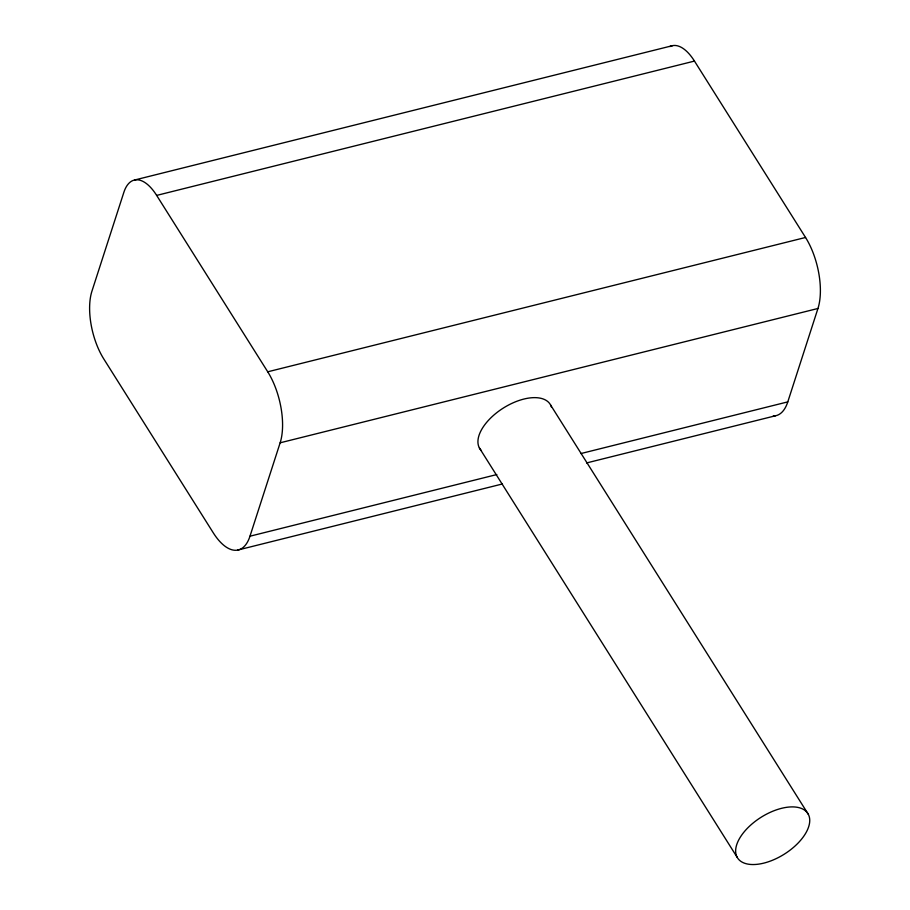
<?xml version="1.0" encoding="UTF-8"?>
<svg xmlns="http://www.w3.org/2000/svg" width="910" height="910" viewBox="0 0 910 910"><rect width="100%" height="100%" fill="white"/><g stroke="black" fill="none" stroke-linecap="round" stroke-linejoin="round"><path stroke-width="1.36" d="M249.977 536.206L280.144 442.806A51.472 23.285 76 0 0 267.733 371.803L156.656 195.411A49.208 22.261 76 0 0 123.851 192.351L91.933 291.189A49.106 22.215 76 0 0 103.774 358.927L213.247 532.782A55.1 24.923 76 0 0 249.977 536.206L496.826 474.554M773.295 415.961A55.1 24.923 76 0 0 787.787 401.879L817.953 308.479A51.472 23.285 76 0 0 805.543 237.476L694.466 61.084A49.208 22.261 76 0 0 669.896 46.581M134.839 179.952L672.649 45.625M156.656 195.411L694.466 61.084M267.733 371.803L805.543 237.476M280.144 442.806L817.953 308.479M580.944 453.544L787.787 401.879M237.681 550.084L502.445 483.961M586.563 462.951L775.491 415.768M550.573 404.984L808.273 814.234A41.587 21.794 -32.2 0 1 763.843 863.112A41.587 21.794 -32.2 0 1 745.95 829.806A41.587 21.794 -32.2 0 1 808.273 814.234M479.388 447.947L737.1 857.197M481.447 450.689A41.587 21.794 -32.2 0 1 503.719 407.805A41.587 21.794 -32.2 0 1 551.46 407.111"/></g></svg>
